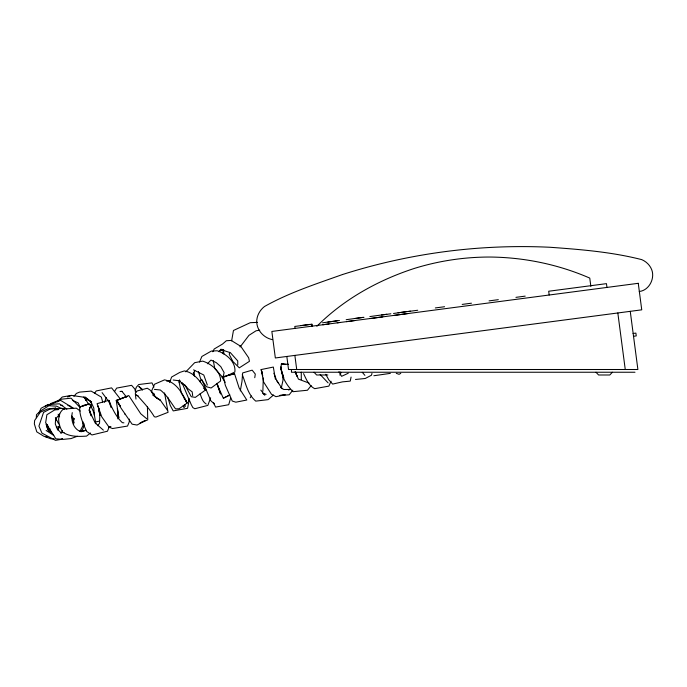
<?xml version="1.0" encoding="UTF-8"?>
<svg xmlns="http://www.w3.org/2000/svg" width="687" height="687" viewBox="0 0 687 687"><rect width="100%" height="100%" fill="white"/><g stroke="black" fill="none" stroke-linecap="round" stroke-linejoin="round"><path stroke-width="1.03" d="M164.562 392.921L168.066 412.329L155.897 417.069L154.317 416.751C149.611 408.868 143.497 402.402 137.563 395.746L135.433 394.664L135.356 392.938L137.168 390.98L147.276 388.232L150.024 389.984L155.7 397.026M73.621 424.411L73.767 418.34L74.187 419.216L71.637 416.03M72.272 412.629C70.83 419.851 72.959 428.465 80.302 431.513L85.952 430.277M262.881 391.135L263.284 377.927M83.007 421.792L82.878 425.828L79.864 431.513M340.46 374.217L340.529 372.139M254.757 377.695L255.298 374.08L252.172 370.156L242.648 372.929L241.987 381.457L240.313 390.894M36.308 417.722L36.48 414.699L40.224 411.161L48.846 405.734L56.454 406.137L60.825 408.241M285.766 364.393L281.378 363.998C279.626 374.046 286.135 384.866 293.066 391.684L307.45 390.242L311.202 385.57M129.474 419.087L129.233 421.947L127.533 426.06L112.513 428.551L108.993 427.082L101.779 416.863L97.065 403.681L108.786 400.323C112.118 408.318 115.931 416.631 122.32 422.651L123.918 422.84M223.284 353.685L223.67 349.692M91.019 406.738L91.551 401.526M188.873 399.362L188.521 401.466L189.105 398.34M229.621 352.354L229.252 354.432L232.859 361.422L239.299 367.837L249.467 361.31L248.634 357.747L240.785 346.342L231.218 340.434L226.367 340.726L222.545 344.05L214.189 349.005L212.815 351.753M231.631 340.898L233.451 330.49L250.266 322.692L257.419 322.383M189.269 399.422L187.577 408.293L173.21 410.92L170.196 405.304L167.748 397.232M240.27 346.05L240.098 346.969L248.96 335.325L256.062 330.791L259.763 330.189M351.083 377.086L350.25 381.113L342.478 381.869L332.663 384.085L328.798 379.868L325.775 374.312M194.687 370.387L193.64 375.437L193.365 373.35M200.106 381.86L200.501 380.005M281.275 388.086L283.027 380.048L282.34 373.144M103.368 430.148L95.175 422.969L89.207 410.268L89.98 407.314L89.207 410.268L90.736 414.948M213.271 360.606L214.833 368.636L222.94 377.618L224.108 372.62L220.767 366.609L216.293 362.642L210.961 360.065L207.457 363.784M371.959 373.393L371.512 375.188L365.252 378.485L355.488 379.464M230.677 397.902L228.711 404.72L215.606 407.09L213.545 402.908M179.539 379.868L179.015 381.637L181.291 393.041L187.216 402.994L179.092 408.756L175.52 408.877C170.78 402.393 166.838 395.077 160.337 390.001L154.352 389.366M135.09 391.058L136.309 387.253L138.74 384.522L152.016 382.899L153.922 387.082M104.553 402.376L106.227 397.498M169.603 382.547L171.613 377.034L179.779 372.423L184.374 370.911C194.816 372.766 200.329 381.766 205.782 389.821L195.34 397.378L191.278 396.725L184.794 384.84M210.634 397.807L207.852 405.399L194.816 408.739L192.832 407.589L191.132 404.377L182.098 382.908L183.412 384.291M57.751 429.993L59.623 425.03M109.285 426.636L107.473 431.213L91.955 434.965L86.648 431.445C83.299 423.982 79.426 415.858 79.718 407.554L82.363 405.691L89.104 403.956L90.263 404.703L94.067 413.007L95.837 423.681M199.531 362.049L201.866 356.476L211.304 351.083L217.186 350.774C225.989 353.659 236.165 361.851 234.86 372.019L222.94 377.618M339.893 375.128L341.07 372.431M331.057 381.251L328.867 386.12L314.689 388.679C308.849 385.708 306.196 379.267 303.577 373.608M38.944 412.921L41.074 408.276L48.038 404.506L59.426 403.827L66.845 409.108M60.945 433.394L62.543 430.715M114.514 391.59L116.627 388.103L131.612 385.321L134.867 389.125L136.172 391.882M179.127 382.376L180.131 380.727M50.014 405.064L51.053 403.441L61.641 399.173L71.062 398.185L80.216 407.666M250.231 397.756L251.416 395.995M94.651 393.256L96.223 390.929L111.603 387.872L119.598 398.082M292.825 390.207L289.167 394.793L279.918 395.446L285.157 394.81L275.985 396.682L271.485 394.286L263.662 382.058L261.197 369.546L273.332 367.056L275.41 379.301M97.502 425.734L99.538 423.312L99.855 413.823L98.207 406.017L99.916 415.437M59.735 414.081L55.63 418.915L55.295 423.973L57.279 429.057L60.954 432.716L64.063 432.449M73.921 396.296L76.437 393.419L79.58 392.114L91.156 391.101L101.375 397.112L102.689 402.058M57.665 429.469L59.614 427.288M612.418 372.242L609.781 374.99L598.6 374.99L595.972 372.242M185.816 371.856L194.67 362.676L202.717 361.122C211.252 363.852 220.802 371.272 220.604 380.993L211.107 388L206.486 386.747L200.57 378.537L198.423 371.598M316.862 326.299C343.826 299.249 378.09 280.219 414.261 268.454A254.233 254.233 0 0 1 490.561 257.041C524.628 257.453 558.505 264.478 589.764 278.089L590.846 286.324M57.304 401.809L62.277 397L71.371 395.394L83.908 397.223L89.301 404.944M273.46 395.042L268.145 399.628L255.744 401.122C247.809 394.45 245.852 383.793 242.271 374.57M90.486 433.008L86.536 436.116C78.49 436.631 69.894 436.889 62.869 432.286C58.275 425.425 56.111 414.974 63.419 409.04L76.369 408.172L80.233 411.049M221.892 349.211L218.638 351.658L222.227 349.546L220.312 349.391L230.377 352.689L237.728 360.898L237.771 364.883M45.514 406.326L46.149 405.871M62.508 438.452L60.834 439.414L55.544 440.358L41.95 433.128L38.927 426.095L43.556 412.406L49.902 409.1L57.957 408.593M400.77 373.359L399.07 374.312L396.279 373.342M223.653 398.151L229.08 395.386M79.683 431.29L82.38 429.959L84.209 425.502L83.9 423.441M229.905 394.922L223.258 398.159L216.937 383.732M140.844 422.608L145.575 420.384L137.065 425.047L132.11 424.18L120.955 408.018L116.816 400.384L128.778 395.549L140.741 413.763L146.675 418.701M348.257 373.239L341.594 376.321L338.974 371.693M139.925 423.098L147.739 419.869L147.422 406.592M67.73 396.82L69.585 396.09M67.678 396.846L71.371 395.394M47.111 405.51L60.602 400.392L73.346 408.13M116.232 400.384L127.258 396.305L116.816 400.384L120.457 406.386L116.232 400.384L118.817 417.876L117.391 408.473L117.898 418.924M77.356 436.254L70.976 438.598L63.161 439.371L55.819 438.795L45.651 422.745L46.879 414.733L55.175 409.641L61.461 408.224L64.526 409.066M342.487 274.525C316.063 283.963 288.969 292.705 264.443 306.539C260.27 309.803 257.367 314.629 256.809 319.927C255.882 329.408 263.456 338.004 272.584 339.653M108.993 427.082L110.899 426.447M50.185 428.997L48.142 429.564L48.004 427.529M56.343 427.288L59.417 426.429M85.54 400.384L88.46 399.594M80.972 431.762L85.849 430.448M288.411 389.958L290.412 389.426L283.791 389.503L280.7 387.374M226.779 375.823L234.55 373.762L239.145 388.035L246.796 400.023L235.856 402.187L232.258 401.053L225.327 385.304L223.309 376.579M224.331 376.321L234.55 373.762M166.735 381.208L170.651 380.426M95.63 421.895L99.581 421.165M373.865 375.737L390.345 373.376M322.547 322.796L339.447 320.477M346.205 319.687L363.097 317.368M369.864 316.578L386.755 314.26M398.013 312.817L406.008 311.718M393.514 313.47L410.414 311.151M322.821 324.779L329.082 323.929M337.24 322.804L339.713 322.469M346.48 321.679L354.921 320.52M370.138 318.57L382.805 316.836M393.788 315.462L408.207 313.487M300.983 325.586L310.232 324.376M327.854 322.057L337.102 320.846M354.724 318.528L363.973 317.317M381.586 314.998L390.843 313.787M408.456 311.469L417.713 310.258M435.326 307.939L444.583 306.728M462.196 304.41L471.445 303.199M489.067 300.88L498.315 299.669M515.937 297.351L525.186 296.131M311.941 324.238L294.783 326.437L295.024 328.283M639.245 291.486C648.949 290.541 655.149 278.639 651.731 269.742C649.971 265.148 646.235 261.541 641.735 259.626C611.782 251.983 580.747 249.475 549.986 247.268A589.97 589.97 0 0 0 342.495 274.534M633.062 333.47L635.879 333.101L636.248 335.917L633.431 336.295M122.046 391.281L120.045 391.496L121.505 391.444M57.201 409.418L55.553 408.087L47.558 408.92L40.301 412.243L34.651 420.453L34.35 423.888L36.78 431.857L43.728 436.193L51.139 438.89L54.153 438.753M58.326 409.461L55.175 409.641L58.275 409.71M60.714 405.382L62.749 405.339M634.986 372.242L291.451 372.242L291.451 369.503M327.836 374.99L316.655 374.99L314.028 372.242M49.009 431.316L51.01 431.393M288.531 364.299L281.378 363.998L284.495 364.402M45.488 436.666L47.36 436.898M173.201 380.005L179.127 380.787L185.885 386.197L188.118 388.833L192.188 391.856L192.686 395.703M67.841 405.579L69.868 405.948L71.594 408.052M266.101 394.304L262.657 393.308L264.881 395.111L260.802 390.122M72.813 400.547L78.206 402.9L80.319 407.657M309.064 383.097L298.433 379.138L295.264 371.744M138.078 395.884L135.433 394.664L135.966 399.07M193.554 369.864L203.773 375.008L207.337 385.038M181.162 383.423L183.343 384.591M83.436 397.095L88.657 399.911M46.115 430.457L53.792 435.481M88.726 399.808L84.733 396.966L90.959 401.835L91.259 402.47L89.525 400.375L90.959 401.835L93.801 408.044L94.282 415.163M203.404 388.069L205.782 389.821L204.503 388.765M142.046 388.945L138.791 386.498L142.467 390.096M206.194 404.033C202.571 401.843 201.454 397.49 200.115 393.737M55.553 408.087L57.098 409.34M155.614 397.232L152.772 394.785L160.062 400.074L156.318 397.842L160.114 399.868L167.319 410.122M51.843 433.385L47.91 429.469L46.184 424.308L47.918 430.079M184.142 398.692L186.357 400.925M320.116 374.467L328.094 382.865M362.298 372.345L364.9 375.351M121.994 391.427L126.623 397.138M185.911 401.337L187.216 402.994C182.132 393.144 176.533 382.195 164.528 379.859L154.532 384.231L151.69 390.783L152.342 393.273M102.105 392.629L109.259 402.221L108.786 400.323L109.224 402.187M124.879 413.995L125.3 414.579M273.873 373.23L276.749 380.607L278.639 383.432M276.749 380.607L282.254 388.808M221.918 377.103L225.224 382.307M213.537 402.702L214.344 403.973L210.857 400.787L201.884 379.636M58.129 414.227L59.597 416.854M55.372 417.61L58.644 423.879M184.485 404.445L185.456 406.343M295.178 371.71L297.007 376.261L295.547 372.328M154.206 394.673L153.596 393.136L153.845 395.197M280.76 366.781L281.404 368.49M71.774 416.897L73.998 422.78M216.852 383.707L220.596 393.969L217.04 383.32M98.284 406.515L99.967 415.592M109.568 403.123L111.105 407.631M262.108 372.904L261.197 369.546L262.056 372.878M193.365 372.251L194.43 376.175M261.481 371.16L262.769 375.995M89.422 409.383L91.156 415.893M55.982 418.28L56.48 420.298M47.42 424.411L48.588 430.697M109.637 401.929L109.911 403.896M630.254 311.34L637.897 369.503L288.54 369.503L286.831 356.459M617.828 312.971L625.256 369.503M606.956 287.424L606.458 283.645L548.69 291.236L549.188 295.006M311.932 324.187L312.19 326.085M311.529 324.35L311.769 326.196M294.86 355.402L296.715 369.503M223.378 349.692L223.902 353.917M223.138 349.614L223.181 353.668M301.267 372.191L301.292 379.585M88.237 404.136L82.32 406.223L89.104 403.956L88.237 404.136M638.266 283.31L271.854 331.443L275.341 357.97L641.744 309.828L638.266 283.31M184.064 407.314L183.326 405.416L184.064 407.314M283.714 377.919L280.828 368.284L283.714 377.919"/></g></svg>
